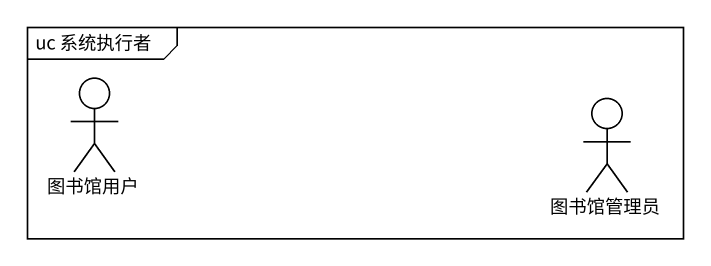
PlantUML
@startuml
mainframe uc 系统执行者
actor 图书馆用户
actor 图书馆管理员
@enduml
